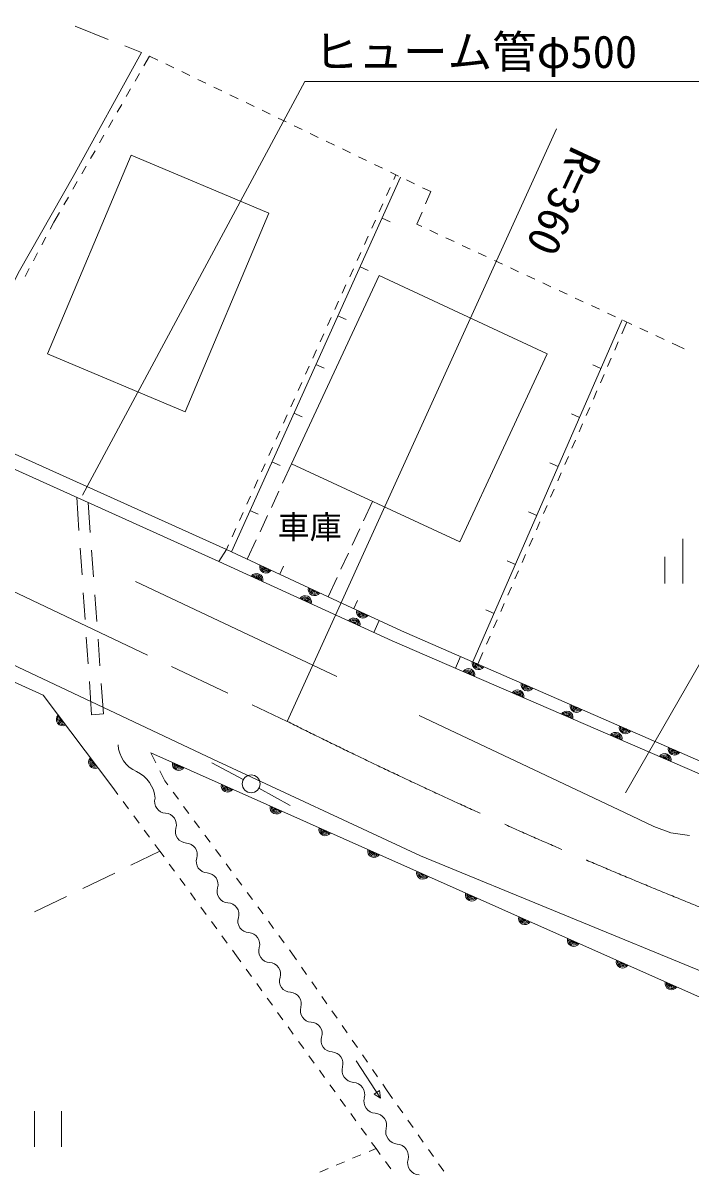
# Model space of a CAD drawing. Units: millimetres, scale not verified. Extents: x 40000 to 680000, y 20000 to 380000.
# Drawn here: x 99958 to 137437, y 271912 to 336537 of the extents above; entities that cross this region are included whole.
import ezdxf
from ezdxf.enums import TextEntityAlignment as Align

# ---------------------------------------------------------------- set-up
doc = ezdxf.new("R2010")
doc.units = ezdxf.units.MM
doc.header["$LTSCALE"] = 1000
doc.linetypes.add('CHAIN', pattern=[18.5, 12, -1.5, 3.5, -1.5])
for name, color, linetype, lineweight in [('M-BGD', 7, 'Continuous', 13), ('M-BMK', 2, 'CHAIN', 13), ('M-BMK-SRVR', 3, 'Continuous', 13), ('M-STR-HTXT', 7, 'Continuous', 13), ('M-STR-STRC', 7, 'Continuous', 13), ('M-STR-STRD', 7, 'Continuous', 13)]:
    doc.layers.add(name, color=color, linetype=linetype, lineweight=lineweight)
doc.styles.add('ＭＳ ゴシック', font='')
doc.styles.get('ＭＳ ゴシック').set_extended_font_data('MS Gothic')

msp = doc.modelspace()

# ---------------------------------------------------------------- linework, layer by layer
at = {"layer": 'M-BGD'}
for p, q in [((104740, 335622), (102879, 336354)), ((106611, 334887), (105671, 335256)), ((106743, 334142), (107055, 334685)), ((107055, 334685), (107516, 334463)), ((107967, 334246), (108417, 334029)), ((106244, 333275), (106493, 333709)), ((108868, 333812), (109318, 333595)), ((105745, 332408), (105994, 332842)), ((109768, 333378), (110219, 333160)), ((110669, 332943), (111120, 332726)), ((111570, 332509), (112021, 332292)), ((105246, 331542), (105496, 331975)), ((112471, 332075), (112921, 331858)), ((113372, 331641), (113822, 331424)), ((104747, 330675), (104997, 331108)), ((114273, 331207), (114723, 330990)), ((104248, 329808), (104498, 330242)), ((115174, 330773), (115624, 330556)), ((116075, 330339), (116525, 330122)), ((116975, 329905), (117426, 329688)), ((103750, 328942), (103999, 329375)), ((117876, 329471), (118327, 329254)), ((118777, 329037), (119228, 328820)), ((103251, 328075), (103500, 328508)), ((119678, 328603), (120129, 328386)), ((111646, 306873), (121145, 327896)), ((120579, 328169), (121029, 327952)), ((120756, 327765), (120875, 328026)), ((121480, 327735), (121930, 327518)), ((102752, 327208), (103001, 327642)), ((120345, 326854), (120551, 327310)), ((122381, 327301), (122842, 327079)), ((122842, 327079), (122546, 326393)), ((102253, 326342), (102503, 326775)), ((119933, 325943), (120139, 326398)), ((101691, 325365), (102004, 325908)), ((122348, 325934), (122052, 325249)), ((101481, 324969), (101691, 325365)), ((119521, 325031), (119727, 325487)), ((120101, 325586), (120557, 325381)), ((122052, 325249), (122328, 325120)), ((101012, 324085), (101246, 324527)), ((119109, 324120), (119315, 324576)), ((122781, 324909), (123235, 324698)), ((123688, 324487), (124141, 324276)), ((124594, 324065), (125048, 323854)), ((100543, 323202), (100778, 323644)), ((118698, 323209), (118904, 323664)), ((125501, 323643), (125954, 323432)), ((126408, 323221), (126861, 323010)), ((100075, 322319), (100309, 322760)), ((118286, 322297), (118492, 322753)), ((118866, 322853), (119322, 322647)), ((127314, 322799), (127767, 322588)), ((117874, 321386), (118080, 321842)), ((128221, 322377), (128674, 322166)), ((129127, 321955), (129580, 321744)), ((130034, 321533), (130487, 321322)), ((117462, 320475), (117668, 320930)), ((130940, 321111), (131394, 320899)), ((131847, 320688), (132300, 320477)), ((117051, 319564), (117257, 320019)), ((117631, 320119), (118086, 319913)), ((132753, 320266), (133207, 320055)), ((133569, 319879), (125202, 300692)), ((133844, 319759), (133558, 319102)), ((133660, 319844), (134113, 319633)), ((134567, 319422), (135020, 319211)), ((116639, 318652), (116845, 319108)), ((133358, 318644), (133158, 318186)), ((135473, 319000), (135926, 318789)), ((116227, 317741), (116433, 318197)), ((136380, 318578), (136655, 318450)), ((136655, 318450), (137064, 318268)), ((116396, 317385), (116851, 317179)), ((132383, 317160), (131925, 317360)), ((132958, 317727), (132758, 317269)), ((115815, 316830), (116021, 317285)), ((132558, 316811), (132358, 316352)), ((115404, 315918), (115610, 316374)), ((114992, 315007), (115198, 315463)), ((132159, 315894), (131959, 315436)), ((131759, 314977), (131559, 314519)), ((111374, 307000), (95372, 314221)), ((114580, 314096), (114786, 314551)), ((115160, 314651), (115616, 314445)), ((131184, 314410), (130726, 314610)), ((110952, 306332), (95022, 313521)), ((114168, 313184), (114374, 313640)), ((131359, 314061), (131159, 313603)), ((130959, 313144), (130759, 312686)), ((113757, 312273), (113963, 312729)), ((130560, 312228), (130360, 311769)), ((113345, 311362), (113551, 311817)), ((113925, 311917), (114381, 311711)), ((115028, 311808), (114523, 310720)), ((129985, 311660), (129527, 311860)), ((112933, 310451), (113139, 310906)), ((130160, 311311), (129960, 310853)), ((114312, 310266), (113891, 309359)), ((129760, 310394), (129560, 309936)), ((102969, 309934), (103097, 308072)), ((103730, 307954), (103607, 309647)), ((112521, 309539), (112727, 309995)), ((119563, 309702), (119057, 308614)), ((112110, 308628), (112316, 309084)), ((112690, 309183), (113145, 308977)), ((113680, 308906), (113259, 307999)), ((128786, 308910), (128327, 309110)), ((129360, 309478), (129161, 309019)), ((128961, 308561), (128761, 308103)), ((111698, 307717), (111904, 308172)), ((118847, 308160), (118426, 307253)), ((128561, 307644), (128361, 307186)), ((103166, 307074), (103269, 305578)), ((110952, 306332), (111374, 307000)), ((111374, 307000), (111492, 307261)), ((111374, 307000), (111646, 306873)), ((113048, 307545), (112543, 306457)), ((136973, 307592), (136973, 305092)), ((103912, 305460), (103803, 306956)), ((118215, 306800), (117794, 305893)), ((127586, 306160), (127128, 306360)), ((128161, 306728), (127961, 306269)), ((135973, 306592), (135973, 305092)), ((114362, 305612), (114573, 306066)), ((127762, 305811), (127562, 305353)), ((117583, 305439), (117078, 304351)), ((103337, 304580), (103440, 303084)), ((104094, 302967), (103985, 304463)), ((127362, 304894), (127162, 304436)), ((118511, 303685), (118721, 304139)), ((126962, 303978), (126762, 303520)), ((126387, 303410), (125929, 303610)), ((119651, 302343), (119944, 303020)), ((126562, 303061), (126362, 302603)), ((103509, 302086), (103612, 300590)), ((104276, 300474), (104167, 301970)), ((126163, 302145), (125963, 301686)), ((125763, 301228), (125477, 300572)), ((124231, 300336), (124514, 300991)), ((103680, 299592), (103808, 297730)), ((104472, 297783), (104348, 299476)), ((103808, 297730), (104472, 297783)), ((107131, 295599), (107409, 295039)), ((112316, 294090), (110551, 295030)), ((107630, 294590), (107907, 294030)), ((104997, 293644), (105276, 293266)), ((107907, 294030), (108081, 293794)), ((113195, 293612), (114945, 292643)), ((105574, 292864), (105871, 292462)), ((108378, 293392), (108675, 292990)), ((108971, 292588), (109268, 292185)), ((106169, 292060), (106466, 291658)), ((109565, 291783), (109862, 291381)), ((106763, 291256), (107061, 290854)), ((110159, 290978), (110456, 290576)), ((107358, 290452), (107638, 290074)), ((110753, 290174), (111050, 289771)), ((106005, 289284), (107638, 290074)), ((107638, 290074), (107870, 289758)), ((108165, 289354), (108461, 288951)), ((111347, 289369), (111644, 288967)), ((103304, 287977), (105104, 288848)), ((108756, 288548), (109052, 288145)), ((111940, 288565), (112237, 288162)), ((109348, 287741), (109643, 287338)), ((112534, 287760), (112831, 287358)), ((100603, 286671), (102404, 287542)), ((109939, 286935), (110234, 286531)), ((113128, 286955), (113425, 286553)), ((110530, 286128), (110825, 285725)), ((113722, 286151), (114019, 285748)), ((111121, 285321), (111416, 284918)), ((114316, 285346), (114613, 284944)), ((111712, 284515), (111944, 284199)), ((114910, 284541), (115083, 284306)), ((111944, 284199), (112188, 283861)), ((115083, 284306), (115302, 283989)), ((112482, 283456), (112775, 283051)), ((115587, 283578), (115871, 283167)), ((113068, 282646), (113361, 282241)), ((116156, 282756), (116440, 282345)), ((113655, 281836), (113948, 281431)), ((116725, 281933), (117009, 281522)), ((114241, 281026), (114535, 280621)), ((117293, 281111), (117578, 280700)), ((114828, 280216), (115121, 279811)), ((117862, 280289), (118147, 279877)), ((115414, 279406), (115708, 279001)), ((118431, 279466), (118716, 279055)), ((116001, 278597), (116294, 278192)), ((119000, 278644), (119285, 278233)), ((118653, 278324), (120017, 276228)), ((116588, 277787), (116881, 277382)), ((119569, 277821), (119854, 277410)), ((117174, 276977), (117467, 276572)), ((119655, 276440), (119969, 276645)), ((119969, 276645), (120017, 276228)), ((120138, 276999), (120357, 276682)), ((120357, 276682), (120689, 276211)), ((117761, 276167), (118054, 275762)), ((120017, 276228), (119655, 276440)), ((100609, 275485), (100609, 273485)), ((102109, 275485), (102109, 273485)), ((118347, 275357), (118641, 274952)), ((120977, 275802), (121264, 275393)), ((121552, 274984), (121840, 274575)), ((118934, 274547), (119227, 274142)), ((122127, 274166), (122415, 273757)), ((119765, 273399), (119375, 273236)), ((119520, 273737), (119765, 273399)), ((120006, 273068), (119765, 273399)), ((118914, 273042), (118453, 272849)), ((122703, 273348), (122991, 272939)), ((117070, 272268), (116609, 272075)), ((117992, 272655), (117531, 272462)), ((120594, 272259), (120300, 272663)), ((123278, 272531), (123566, 272122))]:
    msp.add_line(p, q, dxfattribs=at)
for points in [[(95758, 314902), (99758, 322634), (102772, 327926), (106611, 334887)], [(77141, 311282), (88062, 305888), (110612, 295240), (122254, 289823), (138454, 283167), (142436, 281607), (155855, 276853), (163712, 274413), (175337, 271058), (181490, 269309), (193474, 266672), (201511, 265174), (206283, 264403), (207269, 260223), (207251, 259595), (206946, 259415), (194496, 254590), (173758, 247019)], [(77513, 309700), (83039, 307009), (101086, 298828), (104997, 293644)], [(140292, 293388), (120676, 301874), (110952, 306332)], [(119944, 303020), (117078, 304351), (111646, 306873)], [(119944, 303020), (121200, 302436), (140777, 293900)], [(107131, 295599), (126649, 286899), (140499, 280745), (155604, 274933), (166816, 271363), (177022, 268094)]]:
    msp.add_lwpolyline(points, dxfattribs=at)
for points in [[(113747, 325877), (109046, 314718), (101324, 317971), (106024, 329130)], [(115028, 311808), (124460, 307428), (129365, 317988), (119932, 322369)]]:
    msp.add_lwpolyline(points, close=True, dxfattribs=at)
msp.add_circle((112758, 293855), 500, dxfattribs=at)
for centre, radius, start, end in [((113589, 306031), 354, 163.88726, 326.29244), ((113589, 306031), 283, 166.1113, 324.0684), ((113589, 306031), 212, 169.85763, 320.32208), ((113589, 306031), 142, 177.56936, 312.61035), ((113589, 306031), 100, 187.88702, 302.29268), ((113064, 305304), 354, 344.16657, 146.57174), ((113064, 305304), 283, 346.39061, 144.34771), ((113064, 305304), 212, 350.13693, 140.60138), ((113064, 305304), 142, 357.84866, 132.88965), ((113064, 305304), 100, 8.16632, 122.57199), ((115791, 304053), 354, 344.16657, 146.57174), ((116310, 304767), 354, 163.88726, 326.29244), ((116310, 304767), 283, 166.1113, 324.0684), ((116310, 304767), 212, 169.85763, 320.32208), ((116310, 304767), 142, 177.56936, 312.61035), ((116310, 304767), 100, 187.88702, 302.29268), ((115791, 304053), 283, 346.39061, 144.34771), ((115791, 304053), 212, 350.13693, 140.60138), ((115791, 304053), 142, 357.84866, 132.88965), ((115791, 304053), 100, 8.16632, 122.57199), ((118519, 302803), 354, 344.16657, 146.57174), ((119031, 303504), 354, 163.88726, 326.29244), ((119031, 303504), 283, 166.1113, 324.0684), ((119031, 303504), 212, 169.85763, 320.32208), ((119031, 303504), 142, 177.56936, 312.61035), ((119031, 303504), 100, 187.88702, 302.29268), ((118519, 302803), 283, 346.39061, 144.34771), ((118519, 302803), 212, 350.13693, 140.60138), ((118519, 302803), 142, 357.84866, 132.88965), ((118519, 302803), 100, 8.16632, 122.57199), ((125510, 300616), 354, 165.23624, 327.64142), ((125510, 300616), 283, 167.46028, 325.41738), ((125510, 300616), 212, 171.2066, 321.67105), ((125510, 300616), 142, 178.91833, 313.95932), ((125510, 300616), 100, 189.236, 303.64166), ((124956, 299963), 354, 345.40622, 147.8114), ((124956, 299963), 283, 347.63026, 145.58736), ((124956, 299963), 212, 351.37659, 141.84104), ((124956, 299963), 142, 359.08832, 134.12931), ((124956, 299963), 100, 9.40598, 123.81165), ((128260, 299417), 354, 165.23624, 327.64142), ((128260, 299417), 283, 167.46028, 325.41738), ((128260, 299417), 212, 171.2066, 321.67105), ((128260, 299417), 142, 178.91833, 313.95932), ((128260, 299417), 100, 189.236, 303.64166), ((127709, 298772), 354, 345.40622, 147.8114), ((127709, 298772), 283, 347.63026, 145.58736), ((127709, 298772), 212, 351.37659, 141.84104), ((127709, 298772), 142, 359.08832, 134.12931), ((127709, 298772), 100, 9.40598, 123.81165), ((130463, 297581), 354, 345.40622, 147.8114), ((131010, 298218), 354, 165.23624, 327.64142), ((131010, 298218), 283, 167.46028, 325.41738), ((131010, 298218), 212, 171.2066, 321.67105), ((131010, 298218), 142, 178.91833, 313.95932), ((131010, 298218), 100, 189.236, 303.64166), ((102181, 297466), 354, 135.82558, 298.23076), ((102181, 297466), 283, 138.04962, 296.00672), ((102181, 297466), 212, 141.79595, 292.2604), ((102181, 297466), 142, 149.50768, 284.54867), ((102181, 297466), 100, 159.82534, 274.231), ((130463, 297581), 283, 347.63026, 145.58736), ((130463, 297581), 212, 351.37659, 141.84104), ((130463, 297581), 142, 359.08832, 134.12931), ((130463, 297581), 100, 9.40598, 123.81165), ((133216, 296390), 354, 345.40622, 147.8114), ((133216, 296390), 283, 347.63026, 145.58736), ((133760, 297018), 354, 165.23624, 327.64142), ((133760, 297018), 283, 167.46028, 325.41738), ((133760, 297018), 212, 171.2066, 321.67105), ((133760, 297018), 142, 178.91833, 313.95932), ((133760, 297018), 100, 189.236, 303.64166), ((107072, 296167), 1788, 184.12291, 245.44561), ((133216, 296390), 212, 351.37659, 141.84104), ((133216, 296390), 142, 359.08832, 134.12931), ((133216, 296390), 100, 9.40598, 123.81165), ((135969, 295199), 354, 345.40622, 147.8114), ((135969, 295199), 283, 347.63026, 145.58736), ((135969, 295199), 212, 351.37659, 141.84104), ((135969, 295199), 142, 359.08832, 134.12931), ((136510, 295819), 354, 165.23624, 327.64142), ((136510, 295819), 283, 167.46028, 325.41738), ((136510, 295819), 212, 171.2066, 321.67105), ((136510, 295819), 142, 178.91833, 313.95932), ((136510, 295819), 100, 189.236, 303.64166), ((103988, 295071), 354, 135.82558, 298.23076), ((103988, 295071), 283, 138.04962, 296.00672), ((103988, 295071), 212, 141.79595, 292.2604), ((103988, 295071), 142, 149.50768, 284.54867), ((103988, 295071), 100, 159.82534, 274.231), ((108692, 294963), 354, 164.77143, 327.17661), ((108692, 294963), 283, 166.99547, 324.95257), ((108692, 294963), 212, 170.7418, 321.20625), ((108692, 294963), 142, 178.45353, 313.49452), ((108692, 294963), 100, 188.77119, 303.17685), ((135969, 295199), 100, 9.40598, 123.81165), ((105585, 292914), 1788, 4.12291, 65.44561), ((111432, 293741), 354, 164.77143, 327.17661), ((111432, 293741), 283, 166.99547, 324.95257), ((111432, 293741), 212, 170.7418, 321.20625), ((111432, 293741), 142, 178.45353, 313.49452), ((111432, 293741), 100, 188.77119, 303.17685), ((107986, 292851), 646, 162.70623, 267.0945), ((107920, 291561), 646, 342.70623, 87.0945), ((114172, 292520), 354, 164.77143, 327.17661), ((114172, 292520), 283, 166.99547, 324.95257), ((114172, 292520), 212, 170.7418, 321.20625), ((114172, 292520), 142, 178.45353, 313.49452), ((114172, 292520), 100, 188.77119, 303.17685), ((109154, 291177), 646, 162.70623, 267.0945), ((116912, 291298), 354, 164.77143, 327.17661), ((116912, 291298), 283, 166.99547, 324.95257), ((116912, 291298), 212, 170.7418, 321.20625), ((116912, 291298), 142, 178.45353, 313.49452), ((116912, 291298), 100, 188.77119, 303.17685), ((109088, 289886), 646, 342.70623, 87.0945), ((119653, 290077), 354, 164.77143, 327.17661), ((110322, 289502), 646, 162.70623, 267.0945), ((119653, 290077), 283, 166.99547, 324.95257), ((119653, 290077), 212, 170.7418, 321.20625), ((119653, 290077), 142, 178.45353, 313.49452), ((119653, 290077), 100, 188.77119, 303.17685), ((122393, 288856), 354, 164.77143, 327.17661), ((122393, 288856), 283, 166.99547, 324.95257), ((122393, 288856), 212, 170.7418, 321.20625), ((110256, 288212), 646, 342.70623, 87.0945), ((122393, 288856), 142, 178.45353, 313.49452), ((122393, 288856), 100, 188.77119, 303.17685), ((111490, 287828), 646, 162.70623, 267.0945), ((125133, 287634), 354, 164.77143, 327.17661), ((125133, 287634), 283, 166.99547, 324.95257), ((125133, 287634), 212, 170.7418, 321.20625), ((125133, 287634), 142, 178.45353, 313.49452), ((125133, 287634), 100, 188.77119, 303.17685), ((111425, 286538), 646, 342.70623, 87.0945), ((112658, 286153), 646, 162.70623, 267.0945), ((128113, 286308), 354, 164.84181, 327.24699), ((128113, 286308), 283, 167.06585, 325.02295), ((128113, 286308), 212, 170.81217, 321.27662), ((128113, 286308), 142, 178.5239, 313.56489), ((128113, 286308), 100, 188.84157, 303.24723), ((112593, 284863), 646, 342.70623, 87.0945), ((130855, 285090), 354, 164.84181, 327.24699), ((130855, 285090), 283, 167.06585, 325.02295), ((130855, 285090), 212, 170.81217, 321.27662), ((130855, 285090), 142, 178.5239, 313.56489), ((130855, 285090), 100, 188.84157, 303.24723), ((113826, 284479), 646, 162.70623, 267.0945), ((113761, 283189), 646, 342.70623, 87.0945), ((133596, 283872), 354, 164.84181, 327.24699), ((133596, 283872), 283, 167.06585, 325.02295), ((133596, 283872), 212, 170.81217, 321.27662), ((133596, 283872), 142, 178.5239, 313.56489), ((133596, 283872), 100, 188.84157, 303.24723), ((114994, 282805), 646, 162.70623, 267.0945), ((136338, 282653), 354, 164.84181, 327.24699), ((136338, 282653), 283, 167.06585, 325.02295), ((136338, 282653), 212, 170.81217, 321.27662), ((136338, 282653), 142, 178.5239, 313.56489), ((136338, 282653), 100, 188.84157, 303.24723), ((114929, 281515), 646, 342.70623, 87.0945), ((116162, 281130), 646, 162.70623, 267.0945), ((116097, 279840), 646, 342.70623, 87.0945), ((117330, 279456), 646, 162.70623, 267.0945), ((117265, 278166), 646, 342.70623, 87.0945), ((118546, 277794), 688, 164.86397, 265.77602), ((118444, 276422), 688, 344.86397, 85.77602), ((119773, 276062), 688, 164.86397, 265.77602), ((119671, 274690), 688, 344.86397, 85.77602), ((121000, 274331), 688, 164.86397, 265.77602), ((120899, 272958), 688, 344.86397, 85.77602), ((122227, 272599), 688, 164.86397, 265.77602)]:
    msp.add_arc(centre, radius, start, end, dxfattribs=at)
at = {"layer": 'M-BMK'}
msp.add_line((79375, 314141), (114782, 297359), dxfattribs=at)
msp.add_arc((254019, 575853), 311362, 243.43652, 254.34356, dxfattribs=at)
at = {"layer": 'M-BMK-SRVR'}
msp.add_line((114782, 297359), (129883, 330599), dxfattribs=at)
at = {"layer": 'M-STR-HTXT'}
for p, q in [((103297, 310041), (115765, 333263)), ((115765, 333263), (147215, 333263))]:
    msp.add_line(p, q, dxfattribs=at)
at = {"layer": 'M-STR-STRC'}
msp.add_line((133758, 293348), (161223, 341121), dxfattribs=at)
at = {"layer": 'M-STR-STRD'}
msp.add_line((106264, 305206), (117568, 299871), dxfattribs=at)
msp.add_lwpolyline([(122180, 297695), (133711, 292254), (135361, 291464), (136312, 291105), (137353, 290962)], dxfattribs=at)

# ---------------------------------------------------------------- texts
at = {"layer": 'M-BGD', "style": 'ＭＳ ゴシック'}
msp.add_text('車庫', height=1320, dxfattribs=at).set_placement((116042, 307206), align=Align.BOTTOM_CENTER)
at = {"layer": 'M-BMK-SRVR', "style": 'ＭＳ ゴシック'}
msp.add_text('R=360', height=1833, rotation=245.071, dxfattribs=at).set_placement((131605, 329343), align=Align.MIDDLE_LEFT)
at = {"layer": 'M-STR-HTXT', "style": 'ＭＳ ゴシック'}
msp.add_text('ヒューム管φ500\u3000\u3000L=11.3', height=1833, dxfattribs=at).set_placement((131590, 333463), align=Align.BOTTOM_CENTER)

doc.saveas('drawing.dxf')
